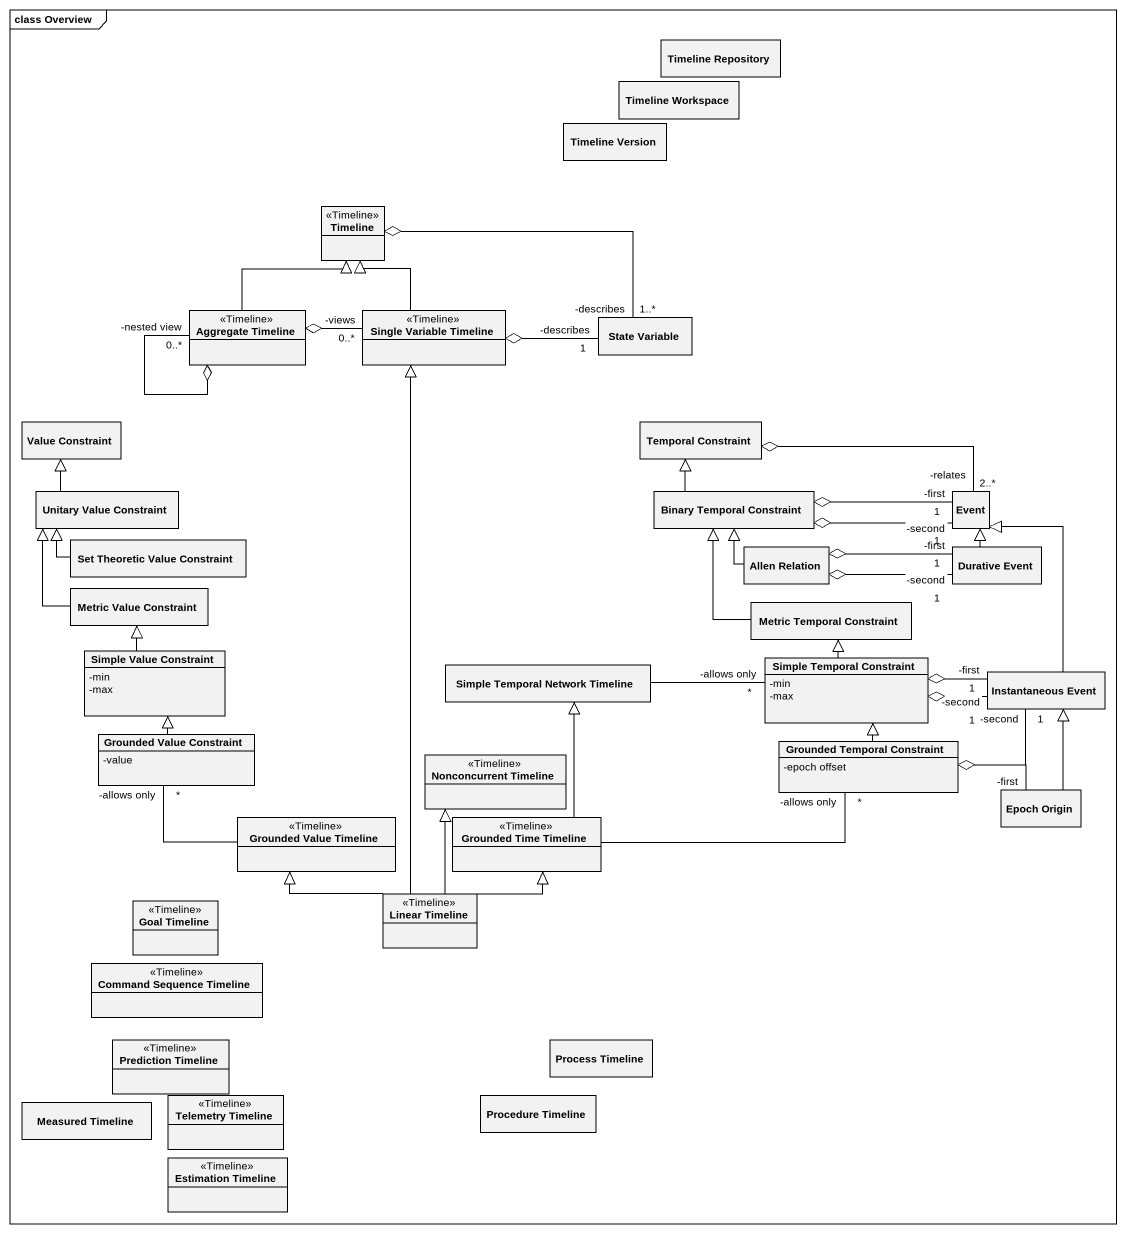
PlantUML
@startuml
mainframe class Overview
hide circle
hide empty members
skinparam classAttributeIconSize 0
class "Timeline Repository" as Timeline_Repository
class "Timeline Version" as Timeline_Version
class "Timeline Workspace" as Timeline_Workspace
class Timeline <<Timeline>>
class "Aggregate Timeline" as Aggregate_Timeline <<Timeline>>
class "Single Variable Timeline" as Single_Variable_Timeline <<Timeline>>
class "State Variable" as State_Variable
class "Value Constraint" as Value_Constraint
class "Temporal Constraint" as Temporal_Constraint
class "Unitary Value Constraint" as Unitary_Value_Constraint
class "Binary Temporal Constraint" as Binary_Temporal_Constraint
class Event
class "Set Theoretic Value Constraint" as Set_Theoretic_Value
class "Allen Relation" as Allen_Relation
class "Durative Event" as Durative_Event
class "Metric Value Constraint" as Metric_Value_Constraint
class "Metric Temporal Constraint" as Metric_Temporal_Constraint
class "Simple Value Constraint" as Simple_Value_Constraint {
  -min
  -max
}
class "Simple Temporal Constraint" as Simple_Temporal_Constraint {
  -min
  -max
}
class "Simple Temporal Network Timeline" as Simple_Temporal_Network
class "Instantaneous Event" as Instantaneous_Event
class "Grounded Value Constraint" as Grounded_Value_Constraint {
  -value
}
class "Grounded Temporal Constraint" as Grounded_Temporal_Constraint {
  -epoch offset
}
class "Nonconcurrent Timeline" as Nonconcurrent_Timeline <<Timeline>>
class "Epoch Origin" as Epoch_Origin
class "Grounded Value Timeline" as Grounded_Value_Timeline <<Timeline>>
class "Grounded Time Timeline" as Grounded_Time_Timeline <<Timeline>>
class "Goal Timeline" as Goal_Timeline <<Timeline>>
class "Linear Timeline" as Linear_Timeline <<Timeline>>
class "Command Sequence Timeline" as Command_Sequence_Timeline <<Timeline>>
class "Prediction Timeline" as Prediction_Timeline <<Timeline>>
class "Process Timeline" as Process_Timeline
class "Measured Timeline" as Measured_Timeline
class "Telemetry Timeline" as Telemetry_Timeline <<Timeline>>
class "Procedure Timeline" as Procedure_Timeline
class "Estimation Timeline" as Estimation_Timeline <<Timeline>>
Timeline o-right- "-describes\n1..*" State_Variable
Aggregate_Timeline -up-|> Timeline
Aggregate_Timeline o-- "-nested view\n0..*" Aggregate_Timeline
Aggregate_Timeline o-right- "-views\n0..*" Single_Variable_Timeline
Single_Variable_Timeline -up-|> Timeline
Single_Variable_Timeline o-right- "-describes\n1" State_Variable
Temporal_Constraint o-right- "-relates\n2..*" Event
Unitary_Value_Constraint -up-|> Value_Constraint
Binary_Temporal_Constraint -up-|> Temporal_Constraint
Binary_Temporal_Constraint o-right- "-first\n1" Event
Binary_Temporal_Constraint o-right- "-second\n1" Event
Set_Theoretic_Value -up-|> Unitary_Value_Constraint
Allen_Relation -up-|> Binary_Temporal_Constraint
Allen_Relation o-right- "-first\n1" Durative_Event
Allen_Relation o-right- "-second\n1" Durative_Event
Durative_Event -up-|> Event
Metric_Value_Constraint -up-|> Unitary_Value_Constraint
Metric_Temporal_Constraint -up-|> Binary_Temporal_Constraint
Simple_Value_Constraint -up-|> Metric_Value_Constraint
Simple_Temporal_Constraint -up-|> Metric_Temporal_Constraint
Simple_Temporal_Constraint o-right- "-first\n1" Instantaneous_Event
Simple_Temporal_Constraint o-right- "-second\n1" Instantaneous_Event
Simple_Temporal_Network -right- "-allows only\n*" Simple_Temporal_Constraint
Instantaneous_Event -up-|> Event
Grounded_Value_Constraint -up-|> Simple_Value_Constraint
Grounded_Temporal_Constraint -up-|> Simple_Temporal_Constraint
Grounded_Temporal_Constraint o-right- "-second\n1" Instantaneous_Event
Grounded_Temporal_Constraint o-right- "-first" Epoch_Origin
Epoch_Origin -up-|> Instantaneous_Event
Grounded_Value_Timeline -up- "-allows only\n*" Grounded_Value_Constraint
Grounded_Time_Timeline -up-|> Simple_Temporal_Network
Grounded_Time_Timeline -right- "-allows only\n*" Grounded_Temporal_Constraint
Linear_Timeline -up-|> Single_Variable_Timeline
Linear_Timeline -up-|> Nonconcurrent_Timeline
Linear_Timeline -up-|> Grounded_Value_Timeline
Linear_Timeline -up-|> Grounded_Time_Timeline
@enduml
